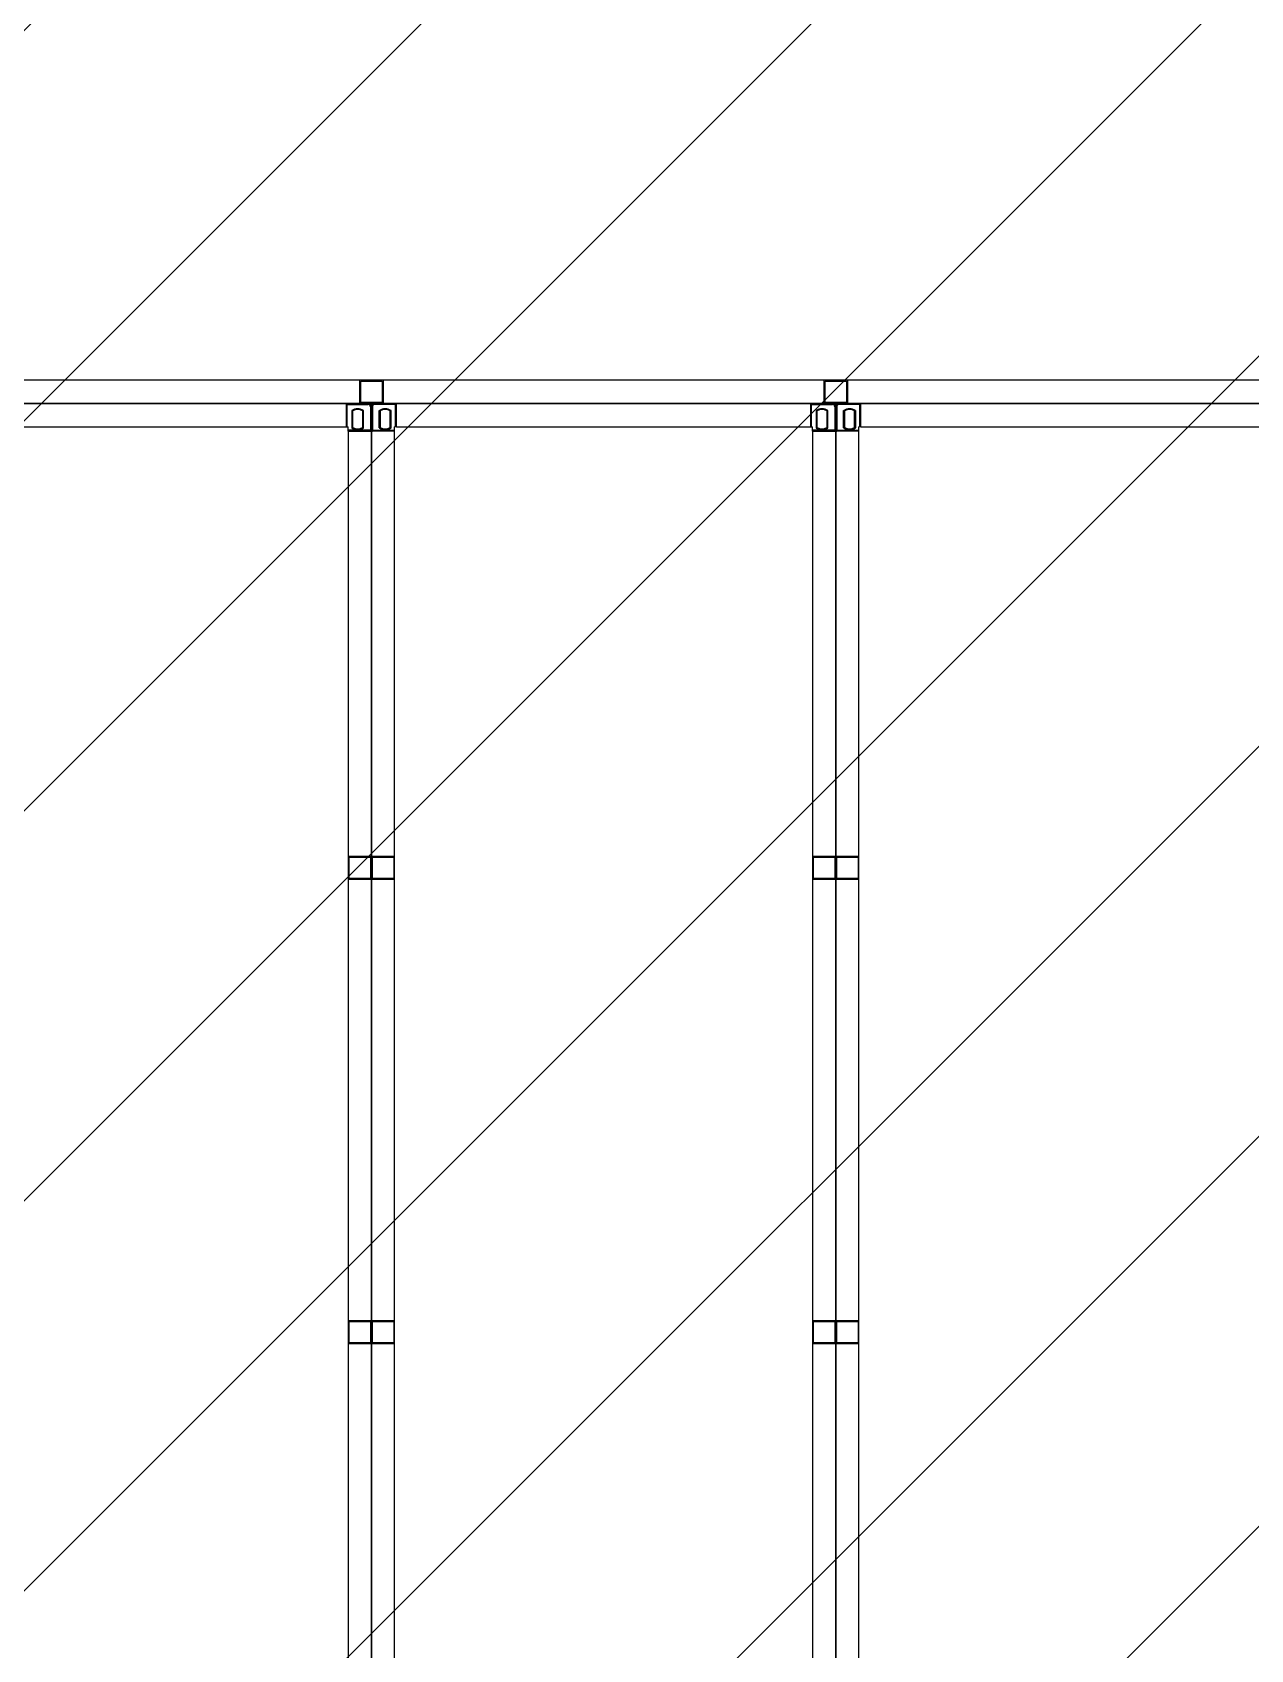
# Model space of a CAD drawing. Header units: millimetres. Extents: x 4133871 to 4440428, y -545651 to -495191.
# Drawn here: x 4277386 to 4277859, y -501206 to -500579 of the extents above; entities that cross this region are included whole.
import ezdxf

# ---------------------------------------------------------------- set-up
doc = ezdxf.new("R2010")
doc.units = ezdxf.units.MM
doc.header["$LTSCALE"] = 60
doc.layers.add('3', color=3, linetype='Continuous')

# ---------------------------------------------------------------- blocks, each defined once
blk = doc.blocks.new('KEY PLAN_NEW')
at = {"color": 253}
for p, q in [((-987.42, -1488.94), (-1280.3, -1488.94)), ((-1165.36, -1491.94), (-1165.36, -1488.94)), ((-1162.36, -1488.94), (-1165.36, -1488.94)), ((-1165.24, -1489.06), (-1162.48, -1489.06)), ((-1165.24, -1489.06), (-1162.48, -1489.06)), ((-1165.24, -1491.82), (-1165.24, -1489.06)), ((-1162.48, -1489.06), (-1162.48, -1491.82)), ((-1162.36, -1488.94), (-1162.36, -1491.94)), ((-1105.36, -1491.94), (-1105.36, -1488.94)), ((-1102.36, -1488.94), (-1105.36, -1488.94)), ((-1105.24, -1489.06), (-1102.48, -1489.06)), ((-1105.24, -1489.06), (-1102.48, -1489.06)), ((-1105.24, -1491.82), (-1105.24, -1489.06)), ((-1102.48, -1489.06), (-1102.48, -1491.82)), ((-1102.36, -1488.94), (-1102.36, -1491.94)), ((-1165.36, -1491.94), (-1162.36, -1491.94)), ((-1162.48, -1491.82), (-1165.24, -1491.82)), ((-1105.36, -1491.94), (-1102.36, -1491.94)), ((-1102.48, -1491.82), (-1105.24, -1491.82)), ((-1220.62, -1494.94), (-1167.1, -1494.94)), ((-1167.1, -1494.94), (-1166.86, -1494.94)), ((-1166.86, -1495.5), (-1166.86, -1494.94)), ((-1166.86, -1495.5), (-1166.86, -1848.38)), ((-1160.62, -1494.94), (-1160.86, -1494.94)), ((-1160.86, -1495.5), (-1160.86, -1494.94)), ((-1160.86, -1848.38), (-1160.86, -1495.5)), ((-1160.62, -1494.94), (-1107.1, -1494.94)), ((-1107.1, -1494.94), (-1106.86, -1494.94)), ((-1106.86, -1495.5), (-1106.86, -1494.94)), ((-1106.86, -1495.5), (-1106.86, -1848.38)), ((-1100.62, -1494.94), (-1100.86, -1494.94)), ((-1100.86, -1495.5), (-1100.86, -1494.94)), ((-1100.86, -1788.38), (-1100.86, -1495.5)), ((-1100.62, -1494.94), (-1047.1, -1494.94)), ((-1166.86, -1550.44), (-1166.86, -1553.44)), ((-1166.86, -1550.44), (-1163.86, -1550.44)), ((-1166.74, -1553.32), (-1166.74, -1550.56)), ((-1166.74, -1550.56), (-1163.98, -1550.56)), ((-1163.98, -1550.56), (-1163.98, -1553.32)), ((-1163.98, -1550.56), (-1163.98, -1553.32)), ((-1163.86, -1553.44), (-1163.86, -1550.44)), ((-1163.86, -1550.44), (-1163.86, -1553.44)), ((-1163.86, -1550.44), (-1160.86, -1550.44)), ((-1163.74, -1553.32), (-1163.74, -1550.56)), ((-1163.74, -1550.56), (-1160.98, -1550.56)), ((-1160.98, -1550.56), (-1160.98, -1553.32)), ((-1160.98, -1550.56), (-1160.98, -1553.32)), ((-1160.86, -1553.44), (-1160.86, -1550.44)), ((-1106.86, -1550.44), (-1106.86, -1553.44)), ((-1106.86, -1550.44), (-1103.86, -1550.44)), ((-1106.74, -1553.32), (-1106.74, -1550.56)), ((-1106.74, -1550.56), (-1103.98, -1550.56)), ((-1103.98, -1550.56), (-1103.98, -1553.32)), ((-1103.98, -1550.56), (-1103.98, -1553.32)), ((-1103.86, -1553.44), (-1103.86, -1550.44)), ((-1103.86, -1550.44), (-1103.86, -1553.44)), ((-1103.86, -1550.44), (-1100.86, -1550.44)), ((-1103.74, -1553.32), (-1103.74, -1550.56)), ((-1103.74, -1550.56), (-1100.98, -1550.56)), ((-1100.98, -1550.56), (-1100.98, -1553.32)), ((-1100.98, -1550.56), (-1100.98, -1553.32)), ((-1100.86, -1553.44), (-1100.86, -1550.44)), ((-1163.86, -1553.44), (-1166.86, -1553.44)), ((-1163.98, -1553.32), (-1166.74, -1553.32)), ((-1160.86, -1553.44), (-1163.86, -1553.44)), ((-1160.98, -1553.32), (-1163.74, -1553.32)), ((-1103.86, -1553.44), (-1106.86, -1553.44)), ((-1103.98, -1553.32), (-1106.74, -1553.32)), ((-1100.86, -1553.44), (-1103.86, -1553.44)), ((-1100.98, -1553.32), (-1103.74, -1553.32)), ((-1166.86, -1610.44), (-1166.86, -1613.44)), ((-1166.86, -1610.44), (-1163.86, -1610.44)), ((-1166.74, -1613.32), (-1166.74, -1610.56)), ((-1166.74, -1610.56), (-1163.98, -1610.56)), ((-1163.98, -1610.56), (-1163.98, -1613.32)), ((-1163.98, -1610.56), (-1163.98, -1613.32)), ((-1163.86, -1613.44), (-1163.86, -1610.44)), ((-1163.86, -1610.44), (-1163.86, -1613.44)), ((-1163.86, -1610.44), (-1160.86, -1610.44)), ((-1163.74, -1613.32), (-1163.74, -1610.56)), ((-1163.74, -1610.56), (-1160.98, -1610.56)), ((-1160.98, -1610.56), (-1160.98, -1613.32)), ((-1160.98, -1610.56), (-1160.98, -1613.32)), ((-1160.86, -1613.44), (-1160.86, -1610.44)), ((-1106.86, -1610.44), (-1106.86, -1613.44)), ((-1106.86, -1610.44), (-1103.86, -1610.44)), ((-1106.74, -1613.32), (-1106.74, -1610.56)), ((-1106.74, -1610.56), (-1103.98, -1610.56)), ((-1103.98, -1610.56), (-1103.98, -1613.32)), ((-1103.98, -1610.56), (-1103.98, -1613.32)), ((-1103.86, -1613.44), (-1103.86, -1610.44)), ((-1103.86, -1610.44), (-1103.86, -1613.44)), ((-1103.86, -1610.44), (-1100.86, -1610.44)), ((-1103.74, -1613.32), (-1103.74, -1610.56)), ((-1103.74, -1610.56), (-1100.98, -1610.56)), ((-1100.98, -1610.56), (-1100.98, -1613.32)), ((-1100.98, -1610.56), (-1100.98, -1613.32)), ((-1100.86, -1613.44), (-1100.86, -1610.44)), ((-1163.98, -1613.32), (-1166.74, -1613.32)), ((-1160.98, -1613.32), (-1163.74, -1613.32)), ((-1103.98, -1613.32), (-1106.74, -1613.32)), ((-1100.98, -1613.32), (-1103.74, -1613.32)), ((-1163.86, -1613.44), (-1166.86, -1613.44)), ((-1160.86, -1613.44), (-1163.86, -1613.44)), ((-1103.86, -1613.44), (-1106.86, -1613.44)), ((-1100.86, -1613.44), (-1103.86, -1613.44))]:
    blk.add_line(p, q, dxfattribs=at)
at = {"color": 253, "linetype": 'Continuous'}
for p, q in [((-1167.1, -1494.94), (-1167.1, -1491.94)), ((-1167.1, -1492.06), (-1166.98, -1492.06)), ((-1166.98, -1491.94), (-1166.98, -1492.06)), ((-1166.98, -1494.94), (-1166.98, -1492.06)), ((-1166.98, -1492.06), (-1164.27, -1492.06)), ((-1164.27, -1492.06), (-1164.27, -1491.94)), ((-1163.98, -1492.06), (-1163.98, -1492.06)), ((-1163.98, -1492.06), (-1163.98, -1492.06)), ((-1163.74, -1492.06), (-1163.74, -1492.06)), ((-1163.74, -1492.06), (-1163.74, -1492.06)), ((-1163.45, -1492.06), (-1163.45, -1491.94)), ((-1160.74, -1492.06), (-1163.45, -1492.06)), ((-1160.74, -1491.94), (-1160.74, -1492.06)), ((-1160.62, -1492.06), (-1160.74, -1492.06)), ((-1160.74, -1494.94), (-1160.74, -1492.06)), ((-1160.62, -1494.94), (-1160.62, -1491.94)), ((-1107.1, -1494.94), (-1107.1, -1491.94)), ((-1107.1, -1492.06), (-1106.98, -1492.06)), ((-1106.98, -1491.94), (-1106.98, -1492.06)), ((-1106.98, -1494.94), (-1106.98, -1492.06)), ((-1106.98, -1492.06), (-1104.27, -1492.06)), ((-1104.27, -1492.06), (-1104.27, -1491.94)), ((-1103.98, -1492.06), (-1103.98, -1492.06)), ((-1103.98, -1492.06), (-1103.98, -1492.06)), ((-1103.74, -1492.06), (-1103.74, -1492.06)), ((-1103.74, -1492.06), (-1103.74, -1492.06)), ((-1103.45, -1492.06), (-1103.45, -1491.94)), ((-1100.74, -1492.06), (-1103.45, -1492.06)), ((-1100.74, -1491.94), (-1100.74, -1492.06)), ((-1100.62, -1492.06), (-1100.74, -1492.06)), ((-1100.74, -1494.94), (-1100.74, -1492.06)), ((-1100.62, -1494.94), (-1100.62, -1491.94)), ((-1166.4, -1492.84), (-1166.4, -1495.1)), ((-1166.28, -1495.04), (-1166.28, -1492.91)), ((-1165.01, -1492.91), (-1165.01, -1495.04)), ((-1164.89, -1495.1), (-1164.89, -1492.84)), ((-1163.98, -1492.35), (-1163.86, -1492.35)), ((-1163.98, -1492.35), (-1163.98, -1495.38)), ((-1163.74, -1492.35), (-1163.86, -1492.35)), ((-1163.74, -1492.35), (-1163.74, -1495.38)), ((-1162.84, -1495.1), (-1162.84, -1492.84)), ((-1162.72, -1492.91), (-1162.72, -1495.04)), ((-1161.45, -1495.04), (-1161.45, -1492.91)), ((-1161.33, -1492.84), (-1161.33, -1495.1)), ((-1106.4, -1492.84), (-1106.4, -1495.1)), ((-1106.28, -1495.04), (-1106.28, -1492.91)), ((-1105.01, -1492.91), (-1105.01, -1495.04)), ((-1104.89, -1495.1), (-1104.89, -1492.84)), ((-1103.98, -1492.35), (-1103.86, -1492.35)), ((-1103.98, -1492.35), (-1103.98, -1495.38)), ((-1103.74, -1492.35), (-1103.86, -1492.35)), ((-1103.74, -1492.35), (-1103.74, -1495.38)), ((-1102.84, -1495.1), (-1102.84, -1492.84)), ((-1102.72, -1492.91), (-1102.72, -1495.04)), ((-1101.45, -1495.04), (-1101.45, -1492.91)), ((-1101.33, -1492.84), (-1101.33, -1495.1)), ((-1163.98, -1495.38), (-1166.86, -1495.38)), ((-1166.86, -1495.5), (-1163.86, -1495.5)), ((-1163.98, -1495.5), (-1163.98, -1495.38)), ((-1163.98, -1495.38), (-1163.86, -1495.38)), ((-1163.74, -1495.38), (-1163.86, -1495.38)), ((-1160.86, -1495.5), (-1163.86, -1495.5)), ((-1163.74, -1495.5), (-1163.74, -1495.38)), ((-1163.74, -1495.38), (-1160.86, -1495.38)), ((-1103.98, -1495.38), (-1106.86, -1495.38)), ((-1106.86, -1495.5), (-1103.86, -1495.5)), ((-1103.98, -1495.5), (-1103.98, -1495.38)), ((-1103.98, -1495.38), (-1103.86, -1495.38)), ((-1103.74, -1495.38), (-1103.86, -1495.38)), ((-1100.86, -1495.5), (-1103.86, -1495.5)), ((-1103.74, -1495.5), (-1103.74, -1495.38)), ((-1103.74, -1495.38), (-1100.86, -1495.38))]:
    blk.add_line(p, q, dxfattribs=at)
at = {"color": 253}
for points in [[(-1283.86, -1491.94), (-1283.86, -1431.94), (-983.86, -1431.94), (-983.86, -1491.94)], [(-1223.86, -1491.94), (-1163.86, -1491.94), (-1163.86, -1851.94), (-1223.86, -1851.94)], [(-1163.86, -1491.94), (-1103.86, -1491.94), (-1103.86, -1851.94), (-1163.86, -1851.94)], [(-1103.86, -1491.94), (-1043.86, -1491.94), (-1043.86, -1791.94), (-1103.86, -1791.94)]]:
    blk.add_lwpolyline(points, close=True, dxfattribs=at)
at = {"color": 253, "linetype": 'Continuous'}
for centre, radius, start, end in [((-1166.98, -1492.06), 0.12, 90, 180), ((-1164.27, -1492.35), 0.41, 0, 90), ((-1164.27, -1492.35), 0.29, 0, 90), ((-1163.45, -1492.35), 0.41, 90, 180), ((-1163.45, -1492.35), 0.29, 90, 180), ((-1160.74, -1492.06), 0.12, 0, 90), ((-1106.98, -1492.06), 0.12, 90, 180), ((-1104.27, -1492.35), 0.41, 0, 90), ((-1104.27, -1492.35), 0.29, 0, 90), ((-1103.45, -1492.35), 0.41, 90, 180), ((-1103.45, -1492.35), 0.29, 90, 180), ((-1100.74, -1492.06), 0.12, 0, 90), ((-1165.64, -1493.97), 1.36, 56.2792, 123.7208), ((-1165.64, -1493.97), 1.24, 59.1964, 120.8036), ((-1162.08, -1493.97), 1.36, 56.2792, 123.7208), ((-1162.08, -1493.97), 1.24, 59.1964, 120.8036), ((-1105.64, -1493.97), 1.36, 56.2792, 123.7208), ((-1105.64, -1493.97), 1.24, 59.1964, 120.8036), ((-1102.08, -1493.97), 1.36, 56.2792, 123.7208), ((-1102.08, -1493.97), 1.24, 59.1964, 120.8036), ((-1165.64, -1493.97), 1.36, 236.2792, 303.7208), ((-1165.64, -1493.97), 1.24, 239.1964, 300.8036), ((-1163.98, -1495.38), 0.12, 270, 0), ((-1163.74, -1495.38), 0.12, 180, 270), ((-1162.08, -1493.97), 1.36, 236.2792, 303.7208), ((-1162.08, -1493.97), 1.24, 239.1964, 300.8036), ((-1105.64, -1493.97), 1.36, 236.2792, 303.7208), ((-1105.64, -1493.97), 1.24, 239.1964, 300.8036), ((-1103.98, -1495.38), 0.12, 270, 0), ((-1103.74, -1495.38), 0.12, 180, 270), ((-1102.08, -1493.97), 1.36, 236.2792, 303.7208), ((-1102.08, -1493.97), 1.24, 239.1964, 300.8036)]:
    blk.add_arc(centre, radius, start, end, dxfattribs=at)
for points, knots in [([(-1166.28, -1492.91), (-1166.28, -1492.91, 46), (-1166.28, -1492.91, 46), (-1166.28, -1492.91, 46), (-1166.28, -1492.91, 46), (-1166.28, -1492.91, 46), (-1166.28, -1492.91, 46), (-1166.28, -1492.91, 46), (-1166.28, -1492.91, 46), (-1166.28, -1492.91, 46), (-1166.28, -1492.9, 46), (-1166.29, -1492.9, 46), (-1166.29, -1492.9, 46), (-1166.29, -1492.9, 46), (-1166.29, -1492.9, 46), (-1166.29, -1492.9, 46), (-1166.3, -1492.9, 46), (-1166.3, -1492.9, 46), (-1166.3, -1492.9, 46), (-1166.3, -1492.9, 46), (-1166.3, -1492.89, 46), (-1166.3, -1492.89, 46), (-1166.31, -1492.89, 46), (-1166.31, -1492.89, 46), (-1166.32, -1492.89, 46), (-1166.32, -1492.89, 46), (-1166.32, -1492.88, 46), (-1166.32, -1492.88, 46), (-1166.32, -1492.88, 46), (-1166.32, -1492.88, 46), (-1166.33, -1492.88, 46), (-1166.33, -1492.88, 46), (-1166.34, -1492.88, 46), (-1166.34, -1492.87, 46), (-1166.35, -1492.87, 46), (-1166.35, -1492.87, 46), (-1166.35, -1492.87, 46), (-1166.35, -1492.87, 46), (-1166.36, -1492.86, 46), (-1166.36, -1492.86, 46), (-1166.36, -1492.86, 46), (-1166.36, -1492.86, 46), (-1166.37, -1492.86, 46), (-1166.37, -1492.86, 46), (-1166.38, -1492.85, 46), (-1166.38, -1492.85, 46), (-1166.39, -1492.85, 46), (-1166.39, -1492.85, 46), (-1166.39, -1492.84, 46), (-1166.39, -1492.84, 46), (-1166.39, -1492.84, 46), (-1166.4, -1492.84, 46), (-1166.4, -1492.84, 46), (-1166.4, -1492.84, 46)], [0, 0, 0, 0, 0.06206, 0.12459, 0.12459, 0.155854, 0.155854, 0.171487, 0.171487, 0.187119, 0.187119, 0.249648, 0.249648, 0.312178, 0.312178, 0.343442, 0.343442, 0.359075, 0.359075, 0.374707, 0.374707, 0.437236, 0.437236, 0.499766, 0.499766, 0.53103, 0.53103, 0.546663, 0.546663, 0.562295, 0.562295, 0.624824, 0.624824, 0.687353, 0.687353, 0.749883, 0.749883, 0.765515, 0.765515, 0.781147, 0.781147, 0.812412, 0.812412, 0.874941, 0.874941, 0.937471, 0.937471, 0.968735, 0.968735, 0.984368, 0.992184, 0.992184, 1, 1, 1, 1]), ([(-1164.89, -1492.84), (-1164.89, -1492.84, 46), (-1164.89, -1492.84, 46), (-1164.89, -1492.84, 46), (-1164.89, -1492.84, 46), (-1164.89, -1492.84, 46), (-1164.89, -1492.85, 46), (-1164.9, -1492.85, 46), (-1164.9, -1492.85, 46), (-1164.91, -1492.85, 46), (-1164.91, -1492.86, 46), (-1164.92, -1492.86, 46), (-1164.92, -1492.86, 46), (-1164.92, -1492.86, 46), (-1164.93, -1492.86, 46), (-1164.93, -1492.86, 46), (-1164.93, -1492.87, 46), (-1164.93, -1492.87, 46), (-1164.93, -1492.87, 46), (-1164.94, -1492.87, 46), (-1164.94, -1492.87, 46), (-1164.95, -1492.88, 46), (-1164.95, -1492.88, 46), (-1164.96, -1492.88, 46), (-1164.96, -1492.88, 46), (-1164.96, -1492.88, 46), (-1164.96, -1492.88, 46), (-1164.96, -1492.88, 46), (-1164.97, -1492.89, 46), (-1164.97, -1492.89, 46), (-1164.97, -1492.89, 46), (-1164.97, -1492.89, 46), (-1164.98, -1492.89, 46), (-1164.98, -1492.89, 46), (-1164.99, -1492.9, 46), (-1164.99, -1492.9, 46), (-1164.99, -1492.9, 46), (-1164.99, -1492.9, 46), (-1164.99, -1492.9, 46), (-1164.99, -1492.9, 46), (-1164.99, -1492.9, 46), (-1164.99, -1492.9, 46), (-1165, -1492.9, 46), (-1165, -1492.9, 46), (-1165, -1492.91, 46), (-1165, -1492.91, 46), (-1165, -1492.91, 46), (-1165, -1492.91, 46), (-1165, -1492.91, 46), (-1165, -1492.91, 46), (-1165.01, -1492.91, 46), (-1165.01, -1492.91, 46), (-1165.01, -1492.91, 46), (-1165.01, -1492.91, 46)], [0, 0, 0, 0, 0.00782, 0.00782, 0.015639, 0.031279, 0.031279, 0.062557, 0.062557, 0.125114, 0.125114, 0.187671, 0.187671, 0.21895, 0.21895, 0.234589, 0.234589, 0.250228, 0.250228, 0.312785, 0.312785, 0.375342, 0.375342, 0.437899, 0.437899, 0.453538, 0.453538, 0.469178, 0.469178, 0.500456, 0.500456, 0.563013, 0.563013, 0.62557, 0.62557, 0.641209, 0.641209, 0.656849, 0.656849, 0.688127, 0.688127, 0.750684, 0.750684, 0.813241, 0.813241, 0.828881, 0.828881, 0.84452, 0.84452, 0.875798, 0.875798, 0.938355, 1, 1, 1, 1]), ([(-1162.84, -1492.84), (-1162.84, -1492.84, 46), (-1162.84, -1492.84, 46), (-1162.83, -1492.84, 46), (-1162.83, -1492.84, 46), (-1162.83, -1492.84, 46), (-1162.83, -1492.85, 46), (-1162.83, -1492.85, 46), (-1162.82, -1492.85, 46), (-1162.82, -1492.85, 46), (-1162.81, -1492.86, 46), (-1162.81, -1492.86, 46), (-1162.8, -1492.86, 46), (-1162.8, -1492.86, 46), (-1162.8, -1492.86, 46), (-1162.8, -1492.86, 46), (-1162.79, -1492.87, 46), (-1162.79, -1492.87, 46), (-1162.79, -1492.87, 46), (-1162.79, -1492.87, 46), (-1162.78, -1492.87, 46), (-1162.78, -1492.88, 46), (-1162.77, -1492.88, 46), (-1162.77, -1492.88, 46), (-1162.76, -1492.88, 46), (-1162.76, -1492.88, 46), (-1162.76, -1492.88, 46), (-1162.76, -1492.88, 46), (-1162.76, -1492.89, 46), (-1162.76, -1492.89, 46), (-1162.75, -1492.89, 46), (-1162.75, -1492.89, 46), (-1162.74, -1492.89, 46), (-1162.74, -1492.89, 46), (-1162.74, -1492.9, 46), (-1162.74, -1492.9, 46), (-1162.74, -1492.9, 46), (-1162.74, -1492.9, 46), (-1162.73, -1492.9, 46), (-1162.73, -1492.9, 46), (-1162.73, -1492.9, 46), (-1162.73, -1492.9, 46), (-1162.73, -1492.9, 46), (-1162.72, -1492.9, 46), (-1162.72, -1492.91, 46), (-1162.72, -1492.91, 46), (-1162.72, -1492.91, 46), (-1162.72, -1492.91, 46), (-1162.72, -1492.91, 46), (-1162.72, -1492.91, 46), (-1162.72, -1492.91, 46), (-1162.72, -1492.91, 46), (-1162.72, -1492.91, 46), (-1162.72, -1492.91, 46)], [0, 0, 0, 0, 0.00782, 0.00782, 0.015639, 0.031279, 0.031279, 0.062557, 0.062557, 0.125114, 0.125114, 0.187671, 0.187671, 0.21895, 0.21895, 0.234589, 0.234589, 0.250228, 0.250228, 0.312785, 0.312785, 0.375342, 0.375342, 0.437899, 0.437899, 0.453538, 0.453538, 0.469178, 0.469178, 0.500456, 0.500456, 0.563013, 0.563013, 0.62557, 0.62557, 0.641209, 0.641209, 0.656849, 0.656849, 0.688127, 0.688127, 0.750684, 0.750684, 0.813241, 0.813241, 0.828881, 0.828881, 0.84452, 0.84452, 0.875798, 0.875798, 0.938355, 1, 1, 1, 1]), ([(-1161.45, -1492.91), (-1161.45, -1492.91, 46), (-1161.45, -1492.91, 46), (-1161.45, -1492.91, 46), (-1161.44, -1492.91, 46), (-1161.44, -1492.91, 46), (-1161.44, -1492.91, 46), (-1161.44, -1492.91, 46), (-1161.44, -1492.91, 46), (-1161.44, -1492.91, 46), (-1161.44, -1492.9, 46), (-1161.44, -1492.9, 46), (-1161.43, -1492.9, 46), (-1161.43, -1492.9, 46), (-1161.43, -1492.9, 46), (-1161.43, -1492.9, 46), (-1161.43, -1492.9, 46), (-1161.43, -1492.9, 46), (-1161.43, -1492.9, 46), (-1161.43, -1492.9, 46), (-1161.42, -1492.89, 46), (-1161.42, -1492.89, 46), (-1161.41, -1492.89, 46), (-1161.41, -1492.89, 46), (-1161.41, -1492.89, 46), (-1161.41, -1492.89, 46), (-1161.4, -1492.88, 46), (-1161.4, -1492.88, 46), (-1161.4, -1492.88, 46), (-1161.4, -1492.88, 46), (-1161.4, -1492.88, 46), (-1161.39, -1492.88, 46), (-1161.39, -1492.88, 46), (-1161.38, -1492.87, 46), (-1161.38, -1492.87, 46), (-1161.37, -1492.87, 46), (-1161.37, -1492.87, 46), (-1161.37, -1492.87, 46), (-1161.37, -1492.86, 46), (-1161.37, -1492.86, 46), (-1161.36, -1492.86, 46), (-1161.36, -1492.86, 46), (-1161.36, -1492.86, 46), (-1161.35, -1492.86, 46), (-1161.35, -1492.85, 46), (-1161.34, -1492.85, 46), (-1161.34, -1492.85, 46), (-1161.33, -1492.85, 46), (-1161.33, -1492.84, 46), (-1161.33, -1492.84, 46), (-1161.33, -1492.84, 46), (-1161.33, -1492.84, 46), (-1161.33, -1492.84, 46), (-1161.33, -1492.84, 46)], [0, 0, 0, 0, 0.06206, 0.12459, 0.12459, 0.155854, 0.155854, 0.171487, 0.171487, 0.187119, 0.187119, 0.249648, 0.249648, 0.312178, 0.312178, 0.343442, 0.343442, 0.359075, 0.359075, 0.374707, 0.374707, 0.437236, 0.437236, 0.499766, 0.499766, 0.53103, 0.53103, 0.546663, 0.546663, 0.562295, 0.562295, 0.624824, 0.624824, 0.687353, 0.687353, 0.749883, 0.749883, 0.765515, 0.765515, 0.781147, 0.781147, 0.812412, 0.812412, 0.874941, 0.874941, 0.937471, 0.937471, 0.968735, 0.968735, 0.984368, 0.992184, 0.992184, 1, 1, 1, 1]), ([(-1106.28, -1492.91), (-1106.28, -1492.91, 46), (-1106.28, -1492.91, 46), (-1106.28, -1492.91, 46), (-1106.28, -1492.91, 46), (-1106.28, -1492.91, 46), (-1106.28, -1492.91, 46), (-1106.28, -1492.91, 46), (-1106.28, -1492.91, 46), (-1106.28, -1492.91, 46), (-1106.28, -1492.9, 46), (-1106.29, -1492.9, 46), (-1106.29, -1492.9, 46), (-1106.29, -1492.9, 46), (-1106.29, -1492.9, 46), (-1106.29, -1492.9, 46), (-1106.3, -1492.9, 46), (-1106.3, -1492.9, 46), (-1106.3, -1492.9, 46), (-1106.3, -1492.9, 46), (-1106.3, -1492.89, 46), (-1106.3, -1492.89, 46), (-1106.31, -1492.89, 46), (-1106.31, -1492.89, 46), (-1106.32, -1492.89, 46), (-1106.32, -1492.89, 46), (-1106.32, -1492.88, 46), (-1106.32, -1492.88, 46), (-1106.32, -1492.88, 46), (-1106.32, -1492.88, 46), (-1106.33, -1492.88, 46), (-1106.33, -1492.88, 46), (-1106.34, -1492.88, 46), (-1106.34, -1492.87, 46), (-1106.35, -1492.87, 46), (-1106.35, -1492.87, 46), (-1106.35, -1492.87, 46), (-1106.35, -1492.87, 46), (-1106.36, -1492.86, 46), (-1106.36, -1492.86, 46), (-1106.36, -1492.86, 46), (-1106.36, -1492.86, 46), (-1106.37, -1492.86, 46), (-1106.37, -1492.86, 46), (-1106.38, -1492.85, 46), (-1106.38, -1492.85, 46), (-1106.39, -1492.85, 46), (-1106.39, -1492.85, 46), (-1106.39, -1492.84, 46), (-1106.39, -1492.84, 46), (-1106.39, -1492.84, 46), (-1106.4, -1492.84, 46), (-1106.4, -1492.84, 46), (-1106.4, -1492.84, 46)], [0, 0, 0, 0, 0.06206, 0.12459, 0.12459, 0.155854, 0.155854, 0.171487, 0.171487, 0.187119, 0.187119, 0.249648, 0.249648, 0.312178, 0.312178, 0.343442, 0.343442, 0.359075, 0.359075, 0.374707, 0.374707, 0.437236, 0.437236, 0.499766, 0.499766, 0.53103, 0.53103, 0.546663, 0.546663, 0.562295, 0.562295, 0.624824, 0.624824, 0.687353, 0.687353, 0.749883, 0.749883, 0.765515, 0.765515, 0.781147, 0.781147, 0.812412, 0.812412, 0.874941, 0.874941, 0.937471, 0.937471, 0.968735, 0.968735, 0.984368, 0.992184, 0.992184, 1, 1, 1, 1]), ([(-1104.89, -1492.84), (-1104.89, -1492.84, 46), (-1104.89, -1492.84, 46), (-1104.89, -1492.84, 46), (-1104.89, -1492.84, 46), (-1104.89, -1492.84, 46), (-1104.89, -1492.85, 46), (-1104.9, -1492.85, 46), (-1104.9, -1492.85, 46), (-1104.91, -1492.85, 46), (-1104.91, -1492.86, 46), (-1104.92, -1492.86, 46), (-1104.92, -1492.86, 46), (-1104.92, -1492.86, 46), (-1104.93, -1492.86, 46), (-1104.93, -1492.86, 46), (-1104.93, -1492.87, 46), (-1104.93, -1492.87, 46), (-1104.93, -1492.87, 46), (-1104.94, -1492.87, 46), (-1104.94, -1492.87, 46), (-1104.95, -1492.88, 46), (-1104.95, -1492.88, 46), (-1104.96, -1492.88, 46), (-1104.96, -1492.88, 46), (-1104.96, -1492.88, 46), (-1104.96, -1492.88, 46), (-1104.96, -1492.88, 46), (-1104.97, -1492.89, 46), (-1104.97, -1492.89, 46), (-1104.97, -1492.89, 46), (-1104.97, -1492.89, 46), (-1104.98, -1492.89, 46), (-1104.98, -1492.89, 46), (-1104.99, -1492.9, 46), (-1104.99, -1492.9, 46), (-1104.99, -1492.9, 46), (-1104.99, -1492.9, 46), (-1104.99, -1492.9, 46), (-1104.99, -1492.9, 46), (-1104.99, -1492.9, 46), (-1104.99, -1492.9, 46), (-1105, -1492.9, 46), (-1105, -1492.9, 46), (-1105, -1492.91, 46), (-1105, -1492.91, 46), (-1105, -1492.91, 46), (-1105, -1492.91, 46), (-1105, -1492.91, 46), (-1105, -1492.91, 46), (-1105.01, -1492.91, 46), (-1105.01, -1492.91, 46), (-1105.01, -1492.91, 46), (-1105.01, -1492.91, 46)], [0, 0, 0, 0, 0.00782, 0.00782, 0.015639, 0.031279, 0.031279, 0.062557, 0.062557, 0.125114, 0.125114, 0.187671, 0.187671, 0.21895, 0.21895, 0.234589, 0.234589, 0.250228, 0.250228, 0.312785, 0.312785, 0.375342, 0.375342, 0.437899, 0.437899, 0.453538, 0.453538, 0.469178, 0.469178, 0.500456, 0.500456, 0.563013, 0.563013, 0.62557, 0.62557, 0.641209, 0.641209, 0.656849, 0.656849, 0.688127, 0.688127, 0.750684, 0.750684, 0.813241, 0.813241, 0.828881, 0.828881, 0.84452, 0.84452, 0.875798, 0.875798, 0.938355, 1, 1, 1, 1]), ([(-1102.84, -1492.84), (-1102.84, -1492.84, 46), (-1102.84, -1492.84, 46), (-1102.83, -1492.84, 46), (-1102.83, -1492.84, 46), (-1102.83, -1492.84, 46), (-1102.83, -1492.85, 46), (-1102.83, -1492.85, 46), (-1102.82, -1492.85, 46), (-1102.82, -1492.85, 46), (-1102.81, -1492.86, 46), (-1102.81, -1492.86, 46), (-1102.8, -1492.86, 46), (-1102.8, -1492.86, 46), (-1102.8, -1492.86, 46), (-1102.8, -1492.86, 46), (-1102.79, -1492.87, 46), (-1102.79, -1492.87, 46), (-1102.79, -1492.87, 46), (-1102.79, -1492.87, 46), (-1102.78, -1492.87, 46), (-1102.78, -1492.88, 46), (-1102.77, -1492.88, 46), (-1102.77, -1492.88, 46), (-1102.76, -1492.88, 46), (-1102.76, -1492.88, 46), (-1102.76, -1492.88, 46), (-1102.76, -1492.88, 46), (-1102.76, -1492.89, 46), (-1102.76, -1492.89, 46), (-1102.75, -1492.89, 46), (-1102.75, -1492.89, 46), (-1102.74, -1492.89, 46), (-1102.74, -1492.89, 46), (-1102.74, -1492.9, 46), (-1102.74, -1492.9, 46), (-1102.74, -1492.9, 46), (-1102.74, -1492.9, 46), (-1102.73, -1492.9, 46), (-1102.73, -1492.9, 46), (-1102.73, -1492.9, 46), (-1102.73, -1492.9, 46), (-1102.73, -1492.9, 46), (-1102.72, -1492.9, 46), (-1102.72, -1492.91, 46), (-1102.72, -1492.91, 46), (-1102.72, -1492.91, 46), (-1102.72, -1492.91, 46), (-1102.72, -1492.91, 46), (-1102.72, -1492.91, 46), (-1102.72, -1492.91, 46), (-1102.72, -1492.91, 46), (-1102.72, -1492.91, 46), (-1102.72, -1492.91, 46)], [0, 0, 0, 0, 0.00782, 0.00782, 0.015639, 0.031279, 0.031279, 0.062557, 0.062557, 0.125114, 0.125114, 0.187671, 0.187671, 0.21895, 0.21895, 0.234589, 0.234589, 0.250228, 0.250228, 0.312785, 0.312785, 0.375342, 0.375342, 0.437899, 0.437899, 0.453538, 0.453538, 0.469178, 0.469178, 0.500456, 0.500456, 0.563013, 0.563013, 0.62557, 0.62557, 0.641209, 0.641209, 0.656849, 0.656849, 0.688127, 0.688127, 0.750684, 0.750684, 0.813241, 0.813241, 0.828881, 0.828881, 0.84452, 0.84452, 0.875798, 0.875798, 0.938355, 1, 1, 1, 1]), ([(-1101.45, -1492.91), (-1101.45, -1492.91, 46), (-1101.45, -1492.91, 46), (-1101.45, -1492.91, 46), (-1101.44, -1492.91, 46), (-1101.44, -1492.91, 46), (-1101.44, -1492.91, 46), (-1101.44, -1492.91, 46), (-1101.44, -1492.91, 46), (-1101.44, -1492.91, 46), (-1101.44, -1492.9, 46), (-1101.44, -1492.9, 46), (-1101.43, -1492.9, 46), (-1101.43, -1492.9, 46), (-1101.43, -1492.9, 46), (-1101.43, -1492.9, 46), (-1101.43, -1492.9, 46), (-1101.43, -1492.9, 46), (-1101.43, -1492.9, 46), (-1101.43, -1492.9, 46), (-1101.42, -1492.89, 46), (-1101.42, -1492.89, 46), (-1101.41, -1492.89, 46), (-1101.41, -1492.89, 46), (-1101.41, -1492.89, 46), (-1101.41, -1492.89, 46), (-1101.4, -1492.88, 46), (-1101.4, -1492.88, 46), (-1101.4, -1492.88, 46), (-1101.4, -1492.88, 46), (-1101.4, -1492.88, 46), (-1101.39, -1492.88, 46), (-1101.39, -1492.88, 46), (-1101.38, -1492.87, 46), (-1101.38, -1492.87, 46), (-1101.37, -1492.87, 46), (-1101.37, -1492.87, 46), (-1101.37, -1492.87, 46), (-1101.37, -1492.86, 46), (-1101.37, -1492.86, 46), (-1101.36, -1492.86, 46), (-1101.36, -1492.86, 46), (-1101.36, -1492.86, 46), (-1101.35, -1492.86, 46), (-1101.35, -1492.85, 46), (-1101.34, -1492.85, 46), (-1101.34, -1492.85, 46), (-1101.33, -1492.85, 46), (-1101.33, -1492.84, 46), (-1101.33, -1492.84, 46), (-1101.33, -1492.84, 46), (-1101.33, -1492.84, 46), (-1101.33, -1492.84, 46), (-1101.33, -1492.84, 46)], [0, 0, 0, 0, 0.06206, 0.12459, 0.12459, 0.155854, 0.155854, 0.171487, 0.171487, 0.187119, 0.187119, 0.249648, 0.249648, 0.312178, 0.312178, 0.343442, 0.343442, 0.359075, 0.359075, 0.374707, 0.374707, 0.437236, 0.437236, 0.499766, 0.499766, 0.53103, 0.53103, 0.546663, 0.546663, 0.562295, 0.562295, 0.624824, 0.624824, 0.687353, 0.687353, 0.749883, 0.749883, 0.765515, 0.765515, 0.781147, 0.781147, 0.812412, 0.812412, 0.874941, 0.874941, 0.937471, 0.937471, 0.968735, 0.968735, 0.984368, 0.992184, 0.992184, 1, 1, 1, 1]), ([(-1166.28, -1495.04), (-1166.28, -1495.04, 46), (-1166.28, -1495.04, 46), (-1166.28, -1495.04, 46), (-1166.28, -1495.04, 46), (-1166.28, -1495.04, 46), (-1166.28, -1495.04, 46), (-1166.28, -1495.04, 46), (-1166.28, -1495.04, 46), (-1166.28, -1495.04, 46), (-1166.28, -1495.04, 46), (-1166.29, -1495.04, 46), (-1166.29, -1495.05, 46), (-1166.29, -1495.05, 46), (-1166.29, -1495.05, 46), (-1166.29, -1495.05, 46), (-1166.3, -1495.05, 46), (-1166.3, -1495.05, 46), (-1166.3, -1495.05, 46), (-1166.3, -1495.05, 46), (-1166.3, -1495.05, 46), (-1166.3, -1495.05, 46), (-1166.31, -1495.06, 46), (-1166.31, -1495.06, 46), (-1166.32, -1495.06, 46), (-1166.32, -1495.06, 46), (-1166.32, -1495.06, 46), (-1166.32, -1495.06, 46), (-1166.32, -1495.06, 46), (-1166.32, -1495.06, 46), (-1166.33, -1495.07, 46), (-1166.33, -1495.07, 46), (-1166.34, -1495.07, 46), (-1166.34, -1495.07, 46), (-1166.35, -1495.08, 46), (-1166.35, -1495.08, 46), (-1166.35, -1495.08, 46), (-1166.35, -1495.08, 46), (-1166.36, -1495.08, 46), (-1166.36, -1495.08, 46), (-1166.36, -1495.09, 46), (-1166.36, -1495.09, 46), (-1166.37, -1495.09, 46), (-1166.37, -1495.09, 46), (-1166.38, -1495.09, 46), (-1166.38, -1495.1, 46), (-1166.39, -1495.1, 46), (-1166.39, -1495.1, 46), (-1166.39, -1495.1, 46), (-1166.39, -1495.1, 46), (-1166.39, -1495.1, 46), (-1166.4, -1495.1, 46), (-1166.4, -1495.1, 46), (-1166.4, -1495.1, 46)], [0, 0, 0, 0, 0.06206, 0.12459, 0.12459, 0.155854, 0.155854, 0.171487, 0.171487, 0.187119, 0.187119, 0.249648, 0.249648, 0.312178, 0.312178, 0.343442, 0.343442, 0.359075, 0.359075, 0.374707, 0.374707, 0.437236, 0.437236, 0.499766, 0.499766, 0.53103, 0.53103, 0.546663, 0.546663, 0.562295, 0.562295, 0.624824, 0.624824, 0.687353, 0.687353, 0.749883, 0.749883, 0.765515, 0.765515, 0.781147, 0.781147, 0.812412, 0.812412, 0.874941, 0.874941, 0.937471, 0.937471, 0.968735, 0.968735, 0.984368, 0.992184, 0.992184, 1, 1, 1, 1]), ([(-1164.89, -1495.1), (-1164.89, -1495.1, 46), (-1164.89, -1495.1, 46), (-1164.89, -1495.1, 46), (-1164.89, -1495.1, 46), (-1164.89, -1495.1, 46), (-1164.89, -1495.1, 46), (-1164.9, -1495.1, 46), (-1164.9, -1495.1, 46), (-1164.91, -1495.09, 46), (-1164.91, -1495.09, 46), (-1164.92, -1495.09, 46), (-1164.92, -1495.09, 46), (-1164.92, -1495.09, 46), (-1164.93, -1495.08, 46), (-1164.93, -1495.08, 46), (-1164.93, -1495.08, 46), (-1164.93, -1495.08, 46), (-1164.93, -1495.08, 46), (-1164.94, -1495.08, 46), (-1164.94, -1495.07, 46), (-1164.95, -1495.07, 46), (-1164.95, -1495.07, 46), (-1164.96, -1495.07, 46), (-1164.96, -1495.06, 46), (-1164.96, -1495.06, 46), (-1164.96, -1495.06, 46), (-1164.96, -1495.06, 46), (-1164.97, -1495.06, 46), (-1164.97, -1495.06, 46), (-1164.97, -1495.06, 46), (-1164.97, -1495.06, 46), (-1164.98, -1495.05, 46), (-1164.98, -1495.05, 46), (-1164.99, -1495.05, 46), (-1164.99, -1495.05, 46), (-1164.99, -1495.05, 46), (-1164.99, -1495.05, 46), (-1164.99, -1495.05, 46), (-1164.99, -1495.05, 46), (-1164.99, -1495.05, 46), (-1164.99, -1495.05, 46), (-1165, -1495.04, 46), (-1165, -1495.04, 46), (-1165, -1495.04, 46), (-1165, -1495.04, 46), (-1165, -1495.04, 46), (-1165, -1495.04, 46), (-1165, -1495.04, 46), (-1165, -1495.04, 46), (-1165.01, -1495.04, 46), (-1165.01, -1495.04, 46), (-1165.01, -1495.04, 46), (-1165.01, -1495.04, 46)], [0, 0, 0, 0, 0.00782, 0.00782, 0.015639, 0.031279, 0.031279, 0.062557, 0.062557, 0.125114, 0.125114, 0.187671, 0.187671, 0.21895, 0.21895, 0.234589, 0.234589, 0.250228, 0.250228, 0.312785, 0.312785, 0.375342, 0.375342, 0.437899, 0.437899, 0.453538, 0.453538, 0.469178, 0.469178, 0.500456, 0.500456, 0.563013, 0.563013, 0.62557, 0.62557, 0.641209, 0.641209, 0.656849, 0.656849, 0.688127, 0.688127, 0.750684, 0.750684, 0.813241, 0.813241, 0.828881, 0.828881, 0.84452, 0.84452, 0.875798, 0.875798, 0.938355, 1, 1, 1, 1]), ([(-1162.84, -1495.1), (-1162.84, -1495.1, 46), (-1162.84, -1495.1, 46), (-1162.83, -1495.1, 46), (-1162.83, -1495.1, 46), (-1162.83, -1495.1, 46), (-1162.83, -1495.1, 46), (-1162.83, -1495.1, 46), (-1162.82, -1495.1, 46), (-1162.82, -1495.09, 46), (-1162.81, -1495.09, 46), (-1162.81, -1495.09, 46), (-1162.8, -1495.09, 46), (-1162.8, -1495.09, 46), (-1162.8, -1495.08, 46), (-1162.8, -1495.08, 46), (-1162.79, -1495.08, 46), (-1162.79, -1495.08, 46), (-1162.79, -1495.08, 46), (-1162.79, -1495.08, 46), (-1162.78, -1495.07, 46), (-1162.78, -1495.07, 46), (-1162.77, -1495.07, 46), (-1162.77, -1495.07, 46), (-1162.76, -1495.06, 46), (-1162.76, -1495.06, 46), (-1162.76, -1495.06, 46), (-1162.76, -1495.06, 46), (-1162.76, -1495.06, 46), (-1162.76, -1495.06, 46), (-1162.75, -1495.06, 46), (-1162.75, -1495.06, 46), (-1162.74, -1495.05, 46), (-1162.74, -1495.05, 46), (-1162.74, -1495.05, 46), (-1162.74, -1495.05, 46), (-1162.74, -1495.05, 46), (-1162.74, -1495.05, 46), (-1162.73, -1495.05, 46), (-1162.73, -1495.05, 46), (-1162.73, -1495.05, 46), (-1162.73, -1495.05, 46), (-1162.73, -1495.04, 46), (-1162.72, -1495.04, 46), (-1162.72, -1495.04, 46), (-1162.72, -1495.04, 46), (-1162.72, -1495.04, 46), (-1162.72, -1495.04, 46), (-1162.72, -1495.04, 46), (-1162.72, -1495.04, 46), (-1162.72, -1495.04, 46), (-1162.72, -1495.04, 46), (-1162.72, -1495.04, 46), (-1162.72, -1495.04, 46)], [0, 0, 0, 0, 0.00782, 0.00782, 0.015639, 0.031279, 0.031279, 0.062557, 0.062557, 0.125114, 0.125114, 0.187671, 0.187671, 0.21895, 0.21895, 0.234589, 0.234589, 0.250228, 0.250228, 0.312785, 0.312785, 0.375342, 0.375342, 0.437899, 0.437899, 0.453538, 0.453538, 0.469178, 0.469178, 0.500456, 0.500456, 0.563013, 0.563013, 0.62557, 0.62557, 0.641209, 0.641209, 0.656849, 0.656849, 0.688127, 0.688127, 0.750684, 0.750684, 0.813241, 0.813241, 0.828881, 0.828881, 0.84452, 0.84452, 0.875798, 0.875798, 0.938355, 1, 1, 1, 1]), ([(-1161.45, -1495.04), (-1161.45, -1495.04, 46), (-1161.45, -1495.04, 46), (-1161.45, -1495.04, 46), (-1161.44, -1495.04, 46), (-1161.44, -1495.04, 46), (-1161.44, -1495.04, 46), (-1161.44, -1495.04, 46), (-1161.44, -1495.04, 46), (-1161.44, -1495.04, 46), (-1161.44, -1495.04, 46), (-1161.44, -1495.04, 46), (-1161.43, -1495.05, 46), (-1161.43, -1495.05, 46), (-1161.43, -1495.05, 46), (-1161.43, -1495.05, 46), (-1161.43, -1495.05, 46), (-1161.43, -1495.05, 46), (-1161.43, -1495.05, 46), (-1161.43, -1495.05, 46), (-1161.42, -1495.05, 46), (-1161.42, -1495.05, 46), (-1161.41, -1495.06, 46), (-1161.41, -1495.06, 46), (-1161.41, -1495.06, 46), (-1161.41, -1495.06, 46), (-1161.4, -1495.06, 46), (-1161.4, -1495.06, 46), (-1161.4, -1495.06, 46), (-1161.4, -1495.06, 46), (-1161.4, -1495.07, 46), (-1161.39, -1495.07, 46), (-1161.39, -1495.07, 46), (-1161.38, -1495.07, 46), (-1161.38, -1495.08, 46), (-1161.37, -1495.08, 46), (-1161.37, -1495.08, 46), (-1161.37, -1495.08, 46), (-1161.37, -1495.08, 46), (-1161.37, -1495.08, 46), (-1161.36, -1495.09, 46), (-1161.36, -1495.09, 46), (-1161.36, -1495.09, 46), (-1161.35, -1495.09, 46), (-1161.35, -1495.09, 46), (-1161.34, -1495.1, 46), (-1161.34, -1495.1, 46), (-1161.33, -1495.1, 46), (-1161.33, -1495.1, 46), (-1161.33, -1495.1, 46), (-1161.33, -1495.1, 46), (-1161.33, -1495.1, 46), (-1161.33, -1495.1, 46), (-1161.33, -1495.1, 46)], [0, 0, 0, 0, 0.06206, 0.12459, 0.12459, 0.155854, 0.155854, 0.171487, 0.171487, 0.187119, 0.187119, 0.249648, 0.249648, 0.312178, 0.312178, 0.343442, 0.343442, 0.359075, 0.359075, 0.374707, 0.374707, 0.437236, 0.437236, 0.499766, 0.499766, 0.53103, 0.53103, 0.546663, 0.546663, 0.562295, 0.562295, 0.624824, 0.624824, 0.687353, 0.687353, 0.749883, 0.749883, 0.765515, 0.765515, 0.781147, 0.781147, 0.812412, 0.812412, 0.874941, 0.874941, 0.937471, 0.937471, 0.968735, 0.968735, 0.984368, 0.992184, 0.992184, 1, 1, 1, 1]), ([(-1106.28, -1495.04), (-1106.28, -1495.04, 46), (-1106.28, -1495.04, 46), (-1106.28, -1495.04, 46), (-1106.28, -1495.04, 46), (-1106.28, -1495.04, 46), (-1106.28, -1495.04, 46), (-1106.28, -1495.04, 46), (-1106.28, -1495.04, 46), (-1106.28, -1495.04, 46), (-1106.28, -1495.04, 46), (-1106.29, -1495.04, 46), (-1106.29, -1495.05, 46), (-1106.29, -1495.05, 46), (-1106.29, -1495.05, 46), (-1106.29, -1495.05, 46), (-1106.3, -1495.05, 46), (-1106.3, -1495.05, 46), (-1106.3, -1495.05, 46), (-1106.3, -1495.05, 46), (-1106.3, -1495.05, 46), (-1106.3, -1495.05, 46), (-1106.31, -1495.06, 46), (-1106.31, -1495.06, 46), (-1106.32, -1495.06, 46), (-1106.32, -1495.06, 46), (-1106.32, -1495.06, 46), (-1106.32, -1495.06, 46), (-1106.32, -1495.06, 46), (-1106.32, -1495.06, 46), (-1106.33, -1495.07, 46), (-1106.33, -1495.07, 46), (-1106.34, -1495.07, 46), (-1106.34, -1495.07, 46), (-1106.35, -1495.08, 46), (-1106.35, -1495.08, 46), (-1106.35, -1495.08, 46), (-1106.35, -1495.08, 46), (-1106.36, -1495.08, 46), (-1106.36, -1495.08, 46), (-1106.36, -1495.09, 46), (-1106.36, -1495.09, 46), (-1106.37, -1495.09, 46), (-1106.37, -1495.09, 46), (-1106.38, -1495.09, 46), (-1106.38, -1495.1, 46), (-1106.39, -1495.1, 46), (-1106.39, -1495.1, 46), (-1106.39, -1495.1, 46), (-1106.39, -1495.1, 46), (-1106.39, -1495.1, 46), (-1106.4, -1495.1, 46), (-1106.4, -1495.1, 46), (-1106.4, -1495.1, 46)], [0, 0, 0, 0, 0.06206, 0.12459, 0.12459, 0.155854, 0.155854, 0.171487, 0.171487, 0.187119, 0.187119, 0.249648, 0.249648, 0.312178, 0.312178, 0.343442, 0.343442, 0.359075, 0.359075, 0.374707, 0.374707, 0.437236, 0.437236, 0.499766, 0.499766, 0.53103, 0.53103, 0.546663, 0.546663, 0.562295, 0.562295, 0.624824, 0.624824, 0.687353, 0.687353, 0.749883, 0.749883, 0.765515, 0.765515, 0.781147, 0.781147, 0.812412, 0.812412, 0.874941, 0.874941, 0.937471, 0.937471, 0.968735, 0.968735, 0.984368, 0.992184, 0.992184, 1, 1, 1, 1]), ([(-1104.89, -1495.1), (-1104.89, -1495.1, 46), (-1104.89, -1495.1, 46), (-1104.89, -1495.1, 46), (-1104.89, -1495.1, 46), (-1104.89, -1495.1, 46), (-1104.89, -1495.1, 46), (-1104.9, -1495.1, 46), (-1104.9, -1495.1, 46), (-1104.91, -1495.09, 46), (-1104.91, -1495.09, 46), (-1104.92, -1495.09, 46), (-1104.92, -1495.09, 46), (-1104.92, -1495.09, 46), (-1104.93, -1495.08, 46), (-1104.93, -1495.08, 46), (-1104.93, -1495.08, 46), (-1104.93, -1495.08, 46), (-1104.93, -1495.08, 46), (-1104.94, -1495.08, 46), (-1104.94, -1495.07, 46), (-1104.95, -1495.07, 46), (-1104.95, -1495.07, 46), (-1104.96, -1495.07, 46), (-1104.96, -1495.06, 46), (-1104.96, -1495.06, 46), (-1104.96, -1495.06, 46), (-1104.96, -1495.06, 46), (-1104.97, -1495.06, 46), (-1104.97, -1495.06, 46), (-1104.97, -1495.06, 46), (-1104.97, -1495.06, 46), (-1104.98, -1495.05, 46), (-1104.98, -1495.05, 46), (-1104.99, -1495.05, 46), (-1104.99, -1495.05, 46), (-1104.99, -1495.05, 46), (-1104.99, -1495.05, 46), (-1104.99, -1495.05, 46), (-1104.99, -1495.05, 46), (-1104.99, -1495.05, 46), (-1104.99, -1495.05, 46), (-1105, -1495.04, 46), (-1105, -1495.04, 46), (-1105, -1495.04, 46), (-1105, -1495.04, 46), (-1105, -1495.04, 46), (-1105, -1495.04, 46), (-1105, -1495.04, 46), (-1105, -1495.04, 46), (-1105.01, -1495.04, 46), (-1105.01, -1495.04, 46), (-1105.01, -1495.04, 46), (-1105.01, -1495.04, 46)], [0, 0, 0, 0, 0.00782, 0.00782, 0.015639, 0.031279, 0.031279, 0.062557, 0.062557, 0.125114, 0.125114, 0.187671, 0.187671, 0.21895, 0.21895, 0.234589, 0.234589, 0.250228, 0.250228, 0.312785, 0.312785, 0.375342, 0.375342, 0.437899, 0.437899, 0.453538, 0.453538, 0.469178, 0.469178, 0.500456, 0.500456, 0.563013, 0.563013, 0.62557, 0.62557, 0.641209, 0.641209, 0.656849, 0.656849, 0.688127, 0.688127, 0.750684, 0.750684, 0.813241, 0.813241, 0.828881, 0.828881, 0.84452, 0.84452, 0.875798, 0.875798, 0.938355, 1, 1, 1, 1]), ([(-1102.84, -1495.1), (-1102.84, -1495.1, 46), (-1102.84, -1495.1, 46), (-1102.83, -1495.1, 46), (-1102.83, -1495.1, 46), (-1102.83, -1495.1, 46), (-1102.83, -1495.1, 46), (-1102.83, -1495.1, 46), (-1102.82, -1495.1, 46), (-1102.82, -1495.09, 46), (-1102.81, -1495.09, 46), (-1102.81, -1495.09, 46), (-1102.8, -1495.09, 46), (-1102.8, -1495.09, 46), (-1102.8, -1495.08, 46), (-1102.8, -1495.08, 46), (-1102.79, -1495.08, 46), (-1102.79, -1495.08, 46), (-1102.79, -1495.08, 46), (-1102.79, -1495.08, 46), (-1102.78, -1495.07, 46), (-1102.78, -1495.07, 46), (-1102.77, -1495.07, 46), (-1102.77, -1495.07, 46), (-1102.76, -1495.06, 46), (-1102.76, -1495.06, 46), (-1102.76, -1495.06, 46), (-1102.76, -1495.06, 46), (-1102.76, -1495.06, 46), (-1102.76, -1495.06, 46), (-1102.75, -1495.06, 46), (-1102.75, -1495.06, 46), (-1102.74, -1495.05, 46), (-1102.74, -1495.05, 46), (-1102.74, -1495.05, 46), (-1102.74, -1495.05, 46), (-1102.74, -1495.05, 46), (-1102.74, -1495.05, 46), (-1102.73, -1495.05, 46), (-1102.73, -1495.05, 46), (-1102.73, -1495.05, 46), (-1102.73, -1495.05, 46), (-1102.73, -1495.04, 46), (-1102.72, -1495.04, 46), (-1102.72, -1495.04, 46), (-1102.72, -1495.04, 46), (-1102.72, -1495.04, 46), (-1102.72, -1495.04, 46), (-1102.72, -1495.04, 46), (-1102.72, -1495.04, 46), (-1102.72, -1495.04, 46), (-1102.72, -1495.04, 46), (-1102.72, -1495.04, 46), (-1102.72, -1495.04, 46)], [0, 0, 0, 0, 0.00782, 0.00782, 0.015639, 0.031279, 0.031279, 0.062557, 0.062557, 0.125114, 0.125114, 0.187671, 0.187671, 0.21895, 0.21895, 0.234589, 0.234589, 0.250228, 0.250228, 0.312785, 0.312785, 0.375342, 0.375342, 0.437899, 0.437899, 0.453538, 0.453538, 0.469178, 0.469178, 0.500456, 0.500456, 0.563013, 0.563013, 0.62557, 0.62557, 0.641209, 0.641209, 0.656849, 0.656849, 0.688127, 0.688127, 0.750684, 0.750684, 0.813241, 0.813241, 0.828881, 0.828881, 0.84452, 0.84452, 0.875798, 0.875798, 0.938355, 1, 1, 1, 1]), ([(-1101.45, -1495.04), (-1101.45, -1495.04, 46), (-1101.45, -1495.04, 46), (-1101.45, -1495.04, 46), (-1101.44, -1495.04, 46), (-1101.44, -1495.04, 46), (-1101.44, -1495.04, 46), (-1101.44, -1495.04, 46), (-1101.44, -1495.04, 46), (-1101.44, -1495.04, 46), (-1101.44, -1495.04, 46), (-1101.44, -1495.04, 46), (-1101.43, -1495.05, 46), (-1101.43, -1495.05, 46), (-1101.43, -1495.05, 46), (-1101.43, -1495.05, 46), (-1101.43, -1495.05, 46), (-1101.43, -1495.05, 46), (-1101.43, -1495.05, 46), (-1101.43, -1495.05, 46), (-1101.42, -1495.05, 46), (-1101.42, -1495.05, 46), (-1101.41, -1495.06, 46), (-1101.41, -1495.06, 46), (-1101.41, -1495.06, 46), (-1101.41, -1495.06, 46), (-1101.4, -1495.06, 46), (-1101.4, -1495.06, 46), (-1101.4, -1495.06, 46), (-1101.4, -1495.06, 46), (-1101.4, -1495.07, 46), (-1101.39, -1495.07, 46), (-1101.39, -1495.07, 46), (-1101.38, -1495.07, 46), (-1101.38, -1495.08, 46), (-1101.37, -1495.08, 46), (-1101.37, -1495.08, 46), (-1101.37, -1495.08, 46), (-1101.37, -1495.08, 46), (-1101.37, -1495.08, 46), (-1101.36, -1495.09, 46), (-1101.36, -1495.09, 46), (-1101.36, -1495.09, 46), (-1101.35, -1495.09, 46), (-1101.35, -1495.09, 46), (-1101.34, -1495.1, 46), (-1101.34, -1495.1, 46), (-1101.33, -1495.1, 46), (-1101.33, -1495.1, 46), (-1101.33, -1495.1, 46), (-1101.33, -1495.1, 46), (-1101.33, -1495.1, 46), (-1101.33, -1495.1, 46), (-1101.33, -1495.1, 46)], [0, 0, 0, 0, 0.06206, 0.12459, 0.12459, 0.155854, 0.155854, 0.171487, 0.171487, 0.187119, 0.187119, 0.249648, 0.249648, 0.312178, 0.312178, 0.343442, 0.343442, 0.359075, 0.359075, 0.374707, 0.374707, 0.437236, 0.437236, 0.499766, 0.499766, 0.53103, 0.53103, 0.546663, 0.546663, 0.562295, 0.562295, 0.624824, 0.624824, 0.687353, 0.687353, 0.749883, 0.749883, 0.765515, 0.765515, 0.781147, 0.781147, 0.812412, 0.812412, 0.874941, 0.874941, 0.937471, 0.937471, 0.968735, 0.968735, 0.984368, 0.992184, 0.992184, 1, 1, 1, 1])]:
    blk.add_open_spline(points, degree=3, knots=knots, dxfattribs=at)

msp = doc.modelspace()

# ---------------------------------------------------------------- hatches: boundary and pattern name
at = {"layer": '3'}
h = msp.add_hatch(dxfattribs=at)
h.set_pattern_fill('ANSI31', color=256, scale=855.36)
h.set_pattern_definition([(45, (64725.06, -107751.94), (-75.603857, 75.603857), [])])
h.paths.add_polyline_path([(4276337.71, -500083.05), (4276517.71, -500083.05), (4276517.71, -499723.05), (4277057.71, -499723.05), (4277057.71, -499543.05), (4278157.71, -499543.05), (4278157.71, -499665.45), (4278998.07, -499665.45), (4278998.07, -500263.05), (4279057.71, -500263.05), (4279057.71, -501723.05), (4277806.71, -501723.05), (4277806.71, -501727.55), (4277797.71, -501727.55), (4277797.71, -501903.05), (4277237.71, -501903.05), (4277237.71, -501543.05), (4276877.71, -501543.05), (4276877.71, -501183.05), (4276517.71, -501183.05), (4276517.71, -500823.05), (4275977.71, -500823.05), (4275977.71, -500443.05), (4276337.71, -500443.05)])

# ---------------------------------------------------------------- block references
at = {"xscale": 3, "yscale": 3, "zscale": 3}
msp.add_blockref('KEY PLAN_NEW', (4281009.3, -496247.22), dxfattribs=at)

doc.saveas('drawing.dxf')
